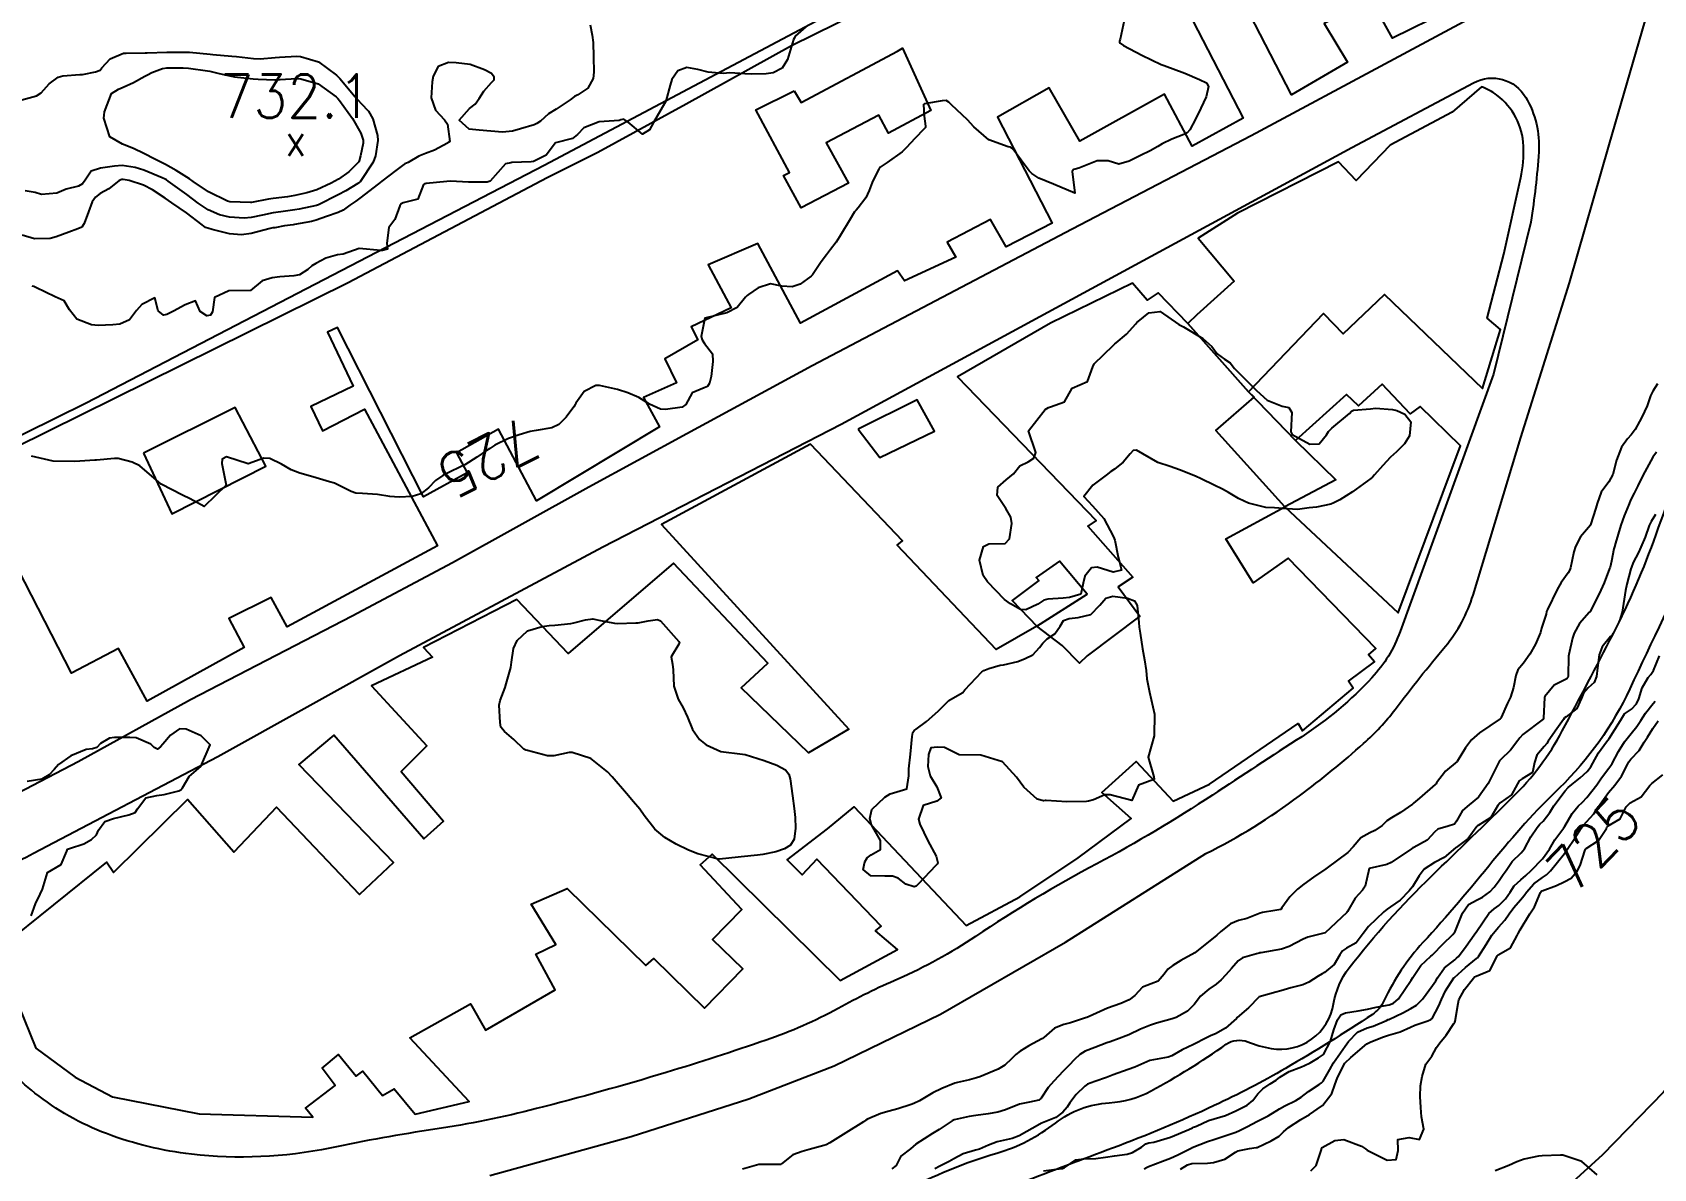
# Model space of a CAD drawing. Header units: metres. Extents: x 318500 to 325275, y 7408834 to 7428799.
# Drawn here: x 322861.2 to 323010.9, y 7418148.9 to 7418253.8 of the extents above; entities that cross this region are included whole.
import ezdxf
from ezdxf.enums import TextEntityAlignment as Align

# ---------------------------------------------------------------- set-up
doc = ezdxf.new("R2010")
doc.units = ezdxf.units.M
doc.header["$MEASUREMENT"] = 0
for name, color, linetype in [('Cotas', 45, 'Continuous'), ('Curvas de Nivel 1m', 11, 'Continuous'), ('Curvas de Nivel 5m', 15, 'Continuous'), ('Divisas', 45, 'Continuous'), ('Edificações', 30, 'Continuous'), ('Hidrografia', 140, 'Continuous'), ('Pontos Cotados', 45, 'Continuous'), ('Vias Primárias', 230, 'Continuous')]:
    doc.layers.add(name, color=color, linetype=linetype)
doc.styles.add('Style-STANDARD', font='STANDARD.shx')

# ---------------------------------------------------------------- blocks, each defined once
blk = doc.blocks.new('ELVTXT_49')
at = {"layer": 'Pontos Cotados', "linetype": 'Continuous', "style": 'Style-STANDARD'}
for s, height, p in [('732.1', 4, (0, 4)), ('x', 3, (0, 0))]:
    blk.add_text(s, height=height, dxfattribs=at).set_placement(p, align=Align.MIDDLE_CENTER)

msp = doc.modelspace()

# ---------------------------------------------------------------- linework, layer by layer
at = {"layer": 'Curvas de Nivel 1m', "flags": 128}
for points, elevation in [([(322912.69, 7418254.53), (322912.89, 7418253.57), (322912.96, 7418252.9), (322913.02, 7418251.57), (322913.03, 7418250.14), (322912.96, 7418249.57), (322912.47, 7418248.68), (322911.57, 7418248.07), (322911.25, 7418247.91), (322910.84, 7418247.6), (322909.55, 7418246.75), (322908.86, 7418246.31), (322908.12, 7418245.63), (322907.78, 7418245.4), (322907.53, 7418245.3), (322906.27, 7418244.92), (322905.53, 7418244.7), (322904.61, 7418244.6), (322903.52, 7418244.69), (322902.46, 7418244.78), (322901.53, 7418244.89), (322900.6, 7418245.73), (322901.55, 7418246.79), (322902.08, 7418247.19), (322902.44, 7418247.71), (322902.87, 7418248.41), (322903.58, 7418249.19), (322903.83, 7418249.45), (322903.84, 7418249.7), (322903.59, 7418250.02), (322902.93, 7418250.38), (322901.61, 7418250.85), (322900.32, 7418251.02), (322899.61, 7418251.04), (322898.67, 7418250.69), (322898.19, 7418249.77), (322898.1, 7418249.26), (322898.01, 7418247.77), (322898.43, 7418246.65), (322899.24, 7418245.75), (322899.53, 7418245.36), (322899.74, 7418243.75), (322899.6, 7418243.65), (322899.51, 7418243.61), (322898.31, 7418242.95), (322897.49, 7418242.63), (322896.89, 7418242.38), (322895.89, 7418241.8), (322895.6, 7418241.68), (322895.48, 7418241.61), (322894.74, 7418241.08), (322893.46, 7418240.09), (322893.16, 7418239.83), (322891.44, 7418238.5), (322891.05, 7418238.25), (322890.51, 7418237.87), (322889.9, 7418237.4), (322889.42, 7418237.19), (322888.35, 7418236.83), (322887.41, 7418236.47), (322886.98, 7418236.35), (322885.4, 7418236.08), (322885.28, 7418236.06), (322884.47, 7418235.95), (322883.57, 7418235.78), (322883.4, 7418235.77), (322883.14, 7418235.71), (322881.39, 7418235.25), (322880.51, 7418235.12), (322879.39, 7418235.21), (322877.8, 7418235.63), (322877.4, 7418235.73), (322877.17, 7418235.81), (322876.87, 7418236.05), (322875.42, 7418237.15), (322874.07, 7418238.09), (322873.44, 7418238.53), (322872.27, 7418239.29), (322871.45, 7418239.71), (322870.12, 7418240.14), (322869.57, 7418240.25), (322869.46, 7418240.25), (322869.22, 7418240.15), (322868.24, 7418239.38), (322867.44, 7418238.94), (322867.01, 7418238.61), (322866.72, 7418238.19), (322866.36, 7418237.24), (322865.99, 7418236.19), (322865.75, 7418235.84), (322865.39, 7418235.67), (322864.55, 7418235.37), (322863.39, 7418234.93), (322862.82, 7418234.8), (322861.38, 7418234.75), (322860.24, 7418235.11)], 727), ([(322932.62, 7418254.35), (322931.64, 7418253.47), (322931.59, 7418253.38), (322931.56, 7418253.32), (322931.48, 7418253.17), (322930.93, 7418251.33), (322930.42, 7418250.52), (322929.6, 7418250.1), (322928.96, 7418250), (322927.6, 7418249.96), (322926.99, 7418250), (322925.6, 7418250.08), (322924.97, 7418250.04), (322923.6, 7418250.15), (322922.64, 7418250.41), (322921.61, 7418250.57), (322920.78, 7418250.29), (322920.24, 7418249.47), (322920.09, 7418248.96), (322919.67, 7418247.48), (322919.64, 7418247.4), (322919.56, 7418247.27), (322918.55, 7418245.49), (322918.19, 7418244.84), (322917.52, 7418244.43), (322916.2, 7418245.53), (322915.82, 7418245.81), (322915.54, 7418245.74), (322915.38, 7418245.7), (322913.54, 7418245.56), (322912.11, 7418245.01), (322911.52, 7418244.38), (322911.08, 7418244.03), (322909.51, 7418243.62), (322908.63, 7418242.49), (322907.48, 7418241.91), (322907.26, 7418241.87), (322905.48, 7418241.8), (322905.36, 7418241.79), (322904.89, 7418241.68), (322903.46, 7418240.09), (322903.18, 7418239.98), (322901.46, 7418240), (322899.8, 7418240.08), (322899.46, 7418240.05), (322897.55, 7418239.86), (322897.46, 7418239.85), (322897.41, 7418239.84), (322897.3, 7418239.78), (322896.8, 7418238.42), (322895.43, 7418238.09), (322895.25, 7418237.98), (322895.12, 7418237.8), (322894.67, 7418236.55), (322894.12, 7418235.82), (322893.92, 7418234.36), (322893.98, 7418233.82), (322893.51, 7418233.69), (322893.38, 7418233.69), (322891.38, 7418233.86), (322889.9, 7418233.35), (322889.37, 7418233.28), (322888.3, 7418232.96), (322887.36, 7418232.49), (322886.99, 7418232.28), (322886.62, 7418231.92), (322885.85, 7418231.42), (322885.34, 7418231.34), (322884.03, 7418231.26), (322883.34, 7418231.17), (322882.42, 7418230.89), (322881.32, 7418229.99), (322879.32, 7418229.97), (322878, 7418229.34), (322877.81, 7418228.03), (322877.63, 7418227.7), (322877.29, 7418227.66), (322876.7, 7418228.05), (322876.27, 7418229.02), (322875.31, 7418228.65), (322874.23, 7418228.08), (322873.62, 7418227.76), (322873.29, 7418227.72), (322872.8, 7418228.1), (322872.51, 7418229.31), (322871.31, 7418228.69), (322870.82, 7418228.13), (322870.16, 7418227.27), (322869.28, 7418226.88), (322868.63, 7418226.81), (322867.28, 7418226.77), (322866.65, 7418226.81), (322865.29, 7418227.33), (322864.61, 7418228.21), (322864.12, 7418229.03), (322863.31, 7418229.4), (322861.52, 7418230.25), (322861.32, 7418230.35), (322861.18, 7418230.4)], 726), ([(322860.23, 7418247.6), (322861.56, 7418247.96), (322862.01, 7418248.25), (322862.75, 7418249.07), (322863.58, 7418249.7), (322863.99, 7418249.82), (322865.59, 7418249.94), (322865.83, 7418249.95), (322867.03, 7418250.19), (322867.44, 7418250.33), (322867.6, 7418250.55), (322868.39, 7418251.38), (322869.62, 7418251.9), (322869.84, 7418251.92), (322871.62, 7418251.93), (322871.8, 7418251.94), (322873.62, 7418252), (322873.72, 7418252), (322875.62, 7418252.01), (322875.69, 7418252), (322877.62, 7418251.82), (322877.87, 7418251.79), (322879.61, 7418251.64), (322880.03, 7418251.59), (322881.61, 7418251.4), (322882.22, 7418251.37), (322883.61, 7418251.5), (322884.02, 7418251.55), (322885.62, 7418251.62), (322885.94, 7418251.61), (322887.61, 7418251.11), (322889.29, 7418249.88), (322889.59, 7418249.57), (322891.01, 7418247.87), (322891.55, 7418247.26), (322892.24, 7418246.54), (322892.62, 7418245.84), (322893.05, 7418244.31), (322893.09, 7418243.84), (322892.89, 7418242.44), (322892.65, 7418241.84), (322891.46, 7418240.03), (322891.38, 7418239.94), (322891.26, 7418239.86), (322890.14, 7418239.19), (322889.44, 7418238.81), (322887.6, 7418237.91), (322887.43, 7418237.85), (322885.84, 7418237.51), (322885.42, 7418237.44), (322884.12, 7418237.26), (322883.42, 7418237.15), (322882.44, 7418236.95), (322881.41, 7418236.73), (322880.75, 7418236.66), (322879.41, 7418236.75), (322878.46, 7418236.98), (322877.42, 7418237.44), (322876.49, 7418238.05), (322875.44, 7418238.84), (322873.73, 7418240.1), (322873.57, 7418240.2), (322873.46, 7418240.26), (322873.17, 7418240.4), (322871.47, 7418241.11), (322870.69, 7418241.35), (322869.47, 7418241.52), (322868.78, 7418241.47), (322867.47, 7418241.3), (322866.63, 7418241.02), (322866.07, 7418240.19), (322865.82, 7418239.83), (322865.45, 7418239.61), (322864.32, 7418239.35), (322863.44, 7418238.99), (322862.05, 7418238.86), (322861.44, 7418239.04), (322860.53, 7418239.18)], 728), ([(323011.24, 7418221.38), (323010.81, 7418220.68), (323010.62, 7418220.27), (323010.29, 7418219.35), (323009.8, 7418218.28), (323009.6, 7418217.88), (323009.18, 7418217.16), (323008.81, 7418216.66), (323008.49, 7418216.3), (323007.94, 7418215.52), (323007.47, 7418214.31), (323007.13, 7418212.98), (323006.76, 7418212.32), (323006.06, 7418211.37), (323005.68, 7418210.33), (323005.55, 7418209.87), (323005.08, 7418208.34), (323005.06, 7418208.3), (323004.15, 7418207.25), (323003.68, 7418206.35), (323003.53, 7418205.86), (323003.22, 7418204.36), (323003.17, 7418204.2), (323003, 7418203.92), (323002.35, 7418203.01), (323002, 7418202.37), (323001.11, 7418200.53), (323001.03, 7418200.39), (323001.01, 7418200.34), (323000.96, 7418200.11), (323000.54, 7418198.79), (323000.44, 7418198.4), (322999.98, 7418197.34), (322999.46, 7418196.41), (322998.89, 7418195.57), (322998.36, 7418194.95), (322998.16, 7418194.43), (322997.97, 7418193.32), (322997.67, 7418192.43), (322997.4, 7418191.87), (322996.82, 7418190.56), (322996.78, 7418190.48), (322996.73, 7418190.44), (322994.81, 7418189.14), (322994.09, 7418188.48), (322993.54, 7418187.74), (322992.77, 7418186.5), (322991.68, 7418185.59), (322990.86, 7418184.52), (322990.81, 7418184.44), (322990.74, 7418184.36), (322989.27, 7418183.09), (322988.72, 7418182.63), (322988.62, 7418182.55), (322987.51, 7418181.77), (322986.7, 7418181.29), (322986.27, 7418181.01), (322985.82, 7418180.59), (322985.16, 7418180.12), (322984.68, 7418179.89), (322983.86, 7418179.43), (322983.16, 7418178.62), (322982.65, 7418178.09), (322980.75, 7418176.66), (322980.63, 7418176.58), (322979.48, 7418175.81), (322978.61, 7418175.17), (322978.01, 7418174.69), (322977.31, 7418173.98), (322976.58, 7418172.96), (322976.46, 7418172.83), (322975.91, 7418172.72), (322974.78, 7418172.53), (322974.58, 7418172.47), (322973.34, 7418171.99), (322972.57, 7418171.8), (322971.82, 7418171.51), (322970.94, 7418170.78), (322970.55, 7418170.44), (322968.53, 7418168.82), (322967.25, 7418168.1), (322966.51, 7418167.66), (322966.04, 7418167.32), (322965.69, 7418166.85), (322965.14, 7418166.21), (322964.49, 7418165.96), (322963.71, 7418165.66), (322962.99, 7418164.89), (322962.47, 7418164.47), (322961.69, 7418164.13), (322960.46, 7418163.71), (322958.78, 7418162.95), (322958.56, 7418162.84), (322958.45, 7418162.8), (322957.04, 7418162.36), (322956.44, 7418162.19), (322955.56, 7418161.86), (322954.58, 7418161), (322954.5, 7418160.92), (322954.42, 7418160.87), (322953.19, 7418160.24), (322952.4, 7418159.75), (322952, 7418159.43), (322951.61, 7418159.04), (322950.98, 7418158.45), (322950.38, 7418158.06), (322948.68, 7418157.38), (322948.37, 7418157.28), (322947.72, 7418157.09), (322946.63, 7418156.84), (322946.36, 7418156.78), (322945.18, 7418156.3), (322944.35, 7418155.88), (322943.87, 7418155.62), (322943.11, 7418155.15), (322942.59, 7418154.9), (322942.33, 7418154.82), (322941.1, 7418154.41), (322940.32, 7418154.18), (322939.54, 7418153.98), (322938.31, 7418153.45), (322938.16, 7418153.36), (322937.95, 7418153.22), (322936.3, 7418152.18), (322934.83, 7418151.26), (322934.48, 7418151.08), (322934.29, 7418151.01), (322932.92, 7418150.65), (322932.28, 7418150.47), (322931.4, 7418150.17), (322930.36, 7418149.32), (322930.3, 7418149.28), (322930.26, 7418149.28), (322928.34, 7418149.27), (322928.26, 7418149.26), (322926.77, 7418148.85)], 724), ([(323011.15, 7418215.06), (323010.83, 7418214.58), (323010.63, 7418214.27), (323010.09, 7418213.23), (323009.6, 7418212.28), (323009.44, 7418211.96), (323009.1, 7418211.28), (323008.77, 7418210.61), (323008.63, 7418210.29), (323008.18, 7418209.19), (323007.87, 7418208.3), (323007.38, 7418206.64), (323007.27, 7418206.31), (323007.22, 7418206.13), (323007.02, 7418205), (323006.88, 7418204.44), (323006.83, 7418204.31), (323006.33, 7418202.98), (323006.03, 7418202.32), (323005.17, 7418200.55), (323005.04, 7418200.34), (323005.01, 7418200.29), (323004.96, 7418200.25), (323004.06, 7418199.23), (323003.56, 7418198.35), (323003.41, 7418197.87), (323003.06, 7418196.36), (323003.05, 7418196.21), (323003, 7418194.36), (323002.98, 7418194.26), (323002.88, 7418194.12), (323001.7, 7418193.54), (323000.85, 7418192.5), (323000.83, 7418192.42), (323000.83, 7418192.39), (323000.73, 7418190.48), (323000.69, 7418190.39), (322998.81, 7418188.98), (322998.54, 7418188.68), (322998.36, 7418188.42), (322997.67, 7418187.55), (322996.77, 7418186.65), (322996.67, 7418186.55), (322996.59, 7418186.44), (322996, 7418185.2), (322995.63, 7418184.46), (322994.73, 7418183.18), (322993.85, 7418182.48), (322993.24, 7418181.96), (322992.7, 7418180.97), (322992.51, 7418180.69), (322991.94, 7418180.51), (322990.97, 7418180.23), (322990.68, 7418179.99), (322989.98, 7418179.22), (322988.74, 7418178.55), (322988.66, 7418178.51), (322988.54, 7418178.43), (322986.65, 7418177.17), (322986.25, 7418176.98), (322984.64, 7418176.6), (322984.26, 7418174.96), (322984.02, 7418174.61), (322983.34, 7418173.88), (322982.64, 7418172.63), (322982.58, 7418172.54), (322980.56, 7418170.66), (322978.97, 7418170.26), (322978.55, 7418170.08), (322977.23, 7418169.39), (322976.53, 7418169.16), (322974.62, 7418168.83), (322974.53, 7418168.81), (322974.48, 7418168.79), (322974.22, 7418168.74), (322972.93, 7418168.35), (322972.52, 7418168.07), (322971.91, 7418167.37), (322971.41, 7418166.78), (322970.96, 7418166.31), (322970.49, 7418165.93), (322969.82, 7418165.46), (322969.07, 7418164.81), (322968.46, 7418164.06), (322967.86, 7418163.43), (322966.8, 7418162.84), (322966.54, 7418162.74), (322966.45, 7418162.71), (322964.98, 7418162.32), (322964.44, 7418162.15), (322963.53, 7418161.78), (322962.43, 7418161.26), (322962.18, 7418161.14), (322961.54, 7418160.9), (322960.72, 7418160.61), (322960.41, 7418160.5), (322959.29, 7418160.06), (322958.4, 7418159.73), (322957.91, 7418159.44), (322957.42, 7418158.96), (322956.92, 7418158.43), (322956.38, 7418157.88), (322955.5, 7418156.98), (322954.98, 7418156.37), (322954.35, 7418155.41), (322954.13, 7418155.22), (322953.27, 7418155.02), (322952.49, 7418154.88), (322952.34, 7418154.84), (322951.06, 7418154.31), (322950.33, 7418154.1), (322949.44, 7418153.94), (322948.32, 7418153.8), (322947.7, 7418153.71), (322946.31, 7418153.38), (322946.13, 7418153.3), (322945.84, 7418153.11), (322944.91, 7418152.51), (322944.3, 7418152.14), (322942.77, 7418151.15), (322942.52, 7418150.92), (322942.28, 7418150.71), (322941.4, 7418150.05), (322940.95, 7418149.18), (322940.56, 7418148.88)], 723), ([(323011.08, 7418209.3), (323010.67, 7418208.66), (323010.5, 7418208.27), (323010.11, 7418207.2), (323009.73, 7418206.27), (323009.51, 7418205.8), (323009.02, 7418204.87), (323008.84, 7418204.45), (323008.79, 7418204.28), (323008.41, 7418202.87), (323008.29, 7418202.29), (323008.17, 7418201.49), (323007.99, 7418200.29), (323007.76, 7418199.49), (323007.15, 7418198.31), (323007.07, 7418198.17), (323006.93, 7418198.02), (323006.14, 7418197.09), (323005.86, 7418196.33), (323005.7, 7418195.14), (323005.63, 7418194.33), (323005.42, 7418193.79), (323004.86, 7418193.3), (323004.41, 7418192.79), (323004.24, 7418192.35), (323003.81, 7418191.37), (323002.82, 7418190.62), (323002.68, 7418190.51), (323002.58, 7418190.36), (323001.96, 7418189.52), (323001.17, 7418188.38), (323001.03, 7418188.16), (323000.79, 7418187.88), (323000.12, 7418187.06), (322999.91, 7418186.4), (322999.7, 7418185.47), (322998.75, 7418184.9), (322998.47, 7418184.7), (322998.34, 7418184.42), (322997.76, 7418183.4), (322996.72, 7418182.68), (322996.51, 7418182.44), (322995.85, 7418181.31), (322994.69, 7418180.58), (322994.63, 7418180.54), (322994.58, 7418180.47), (322993.77, 7418179.39), (322992.66, 7418178.55), (322992.63, 7418178.53), (322992.6, 7418178.5), (322991.55, 7418177.61), (322990.65, 7418177.16), (322989.71, 7418176.53), (322989.25, 7418175.92), (322988.62, 7418174.9), (322988.46, 7418174.71), (322988.32, 7418174.55), (322987.49, 7418173.68), (322986.59, 7418173.07), (322986.3, 7418172.86), (322985.99, 7418172.59), (322984.57, 7418171.24), (322984.09, 7418170.61), (322983.42, 7418169.74), (322982.54, 7418169.24), (322982.17, 7418169), (322981.91, 7418168.64), (322981.41, 7418167.75), (322980.5, 7418166.99), (322980.29, 7418166.88), (322979.92, 7418166.67), (322979.07, 7418166.1), (322978.49, 7418165.87), (322977.39, 7418165.6), (322976.48, 7418165.32), (322976.02, 7418165.17), (322974.47, 7418164.74), (322973.48, 7418163.73), (322972.45, 7418162.84), (322972.37, 7418162.76), (322971.36, 7418161.85), (322970.43, 7418161.35), (322970.04, 7418161.18), (322969.31, 7418160.81), (322968.73, 7418160.5), (322968.41, 7418160.36), (322967.37, 7418159.86), (322966.4, 7418159.29), (322966.07, 7418159.17), (322964.39, 7418158.87), (322963, 7418158.27), (322962.38, 7418158.03), (322961, 7418157.54), (322960.37, 7418157.31), (322959.3, 7418156.94), (322958.62, 7418156.69), (322958.36, 7418156.51), (322957.59, 7418155.72), (322957, 7418154.96), (322956.73, 7418154.57), (322956.33, 7418154.11), (322955.69, 7418153.61), (322954.31, 7418153.05), (322954.28, 7418153.03), (322954.21, 7418153), (322952.3, 7418151.92), (322951.65, 7418151.68), (322950.29, 7418151.37), (322949.47, 7418151.06), (322948.66, 7418150.69), (322948.28, 7418150.6), (322947.13, 7418150.24), (322946.27, 7418149.78), (322945.84, 7418149.54), (322945, 7418149.12), (322944.52, 7418148.86)], 722), ([(322954.56, 7418148.69), (322956.26, 7418148.9), (322956.32, 7418148.91), (322956.48, 7418148.97), (322957.53, 7418149.7), (322958.27, 7418149.79), (322959.39, 7418149.81), (322960.28, 7418149.94), (322961.12, 7418150.07), (322962.28, 7418150.23), (322962.78, 7418150.39), (322963.62, 7418150.88), (322964, 7418151.17), (322964.29, 7418151.26), (322964.75, 7418151.32), (322966.3, 7418151.78), (322967.98, 7418152.49), (322968.31, 7418152.67), (322968.4, 7418152.71), (322968.68, 7418152.81), (322969.8, 7418153.32), (322970.33, 7418153.48), (322971.35, 7418153.8), (322972.33, 7418154.22), (322973.35, 7418154.74), (322973.9, 7418155.18), (322974.36, 7418155.79), (322974.82, 7418156.27), (322975.48, 7418156.72), (322976.03, 7418157.06), (322976.38, 7418157.32), (322977.24, 7418157.85), (322978.39, 7418158.3), (322978.67, 7418158.4), (322979.19, 7418158.67), (322979.96, 7418159.11), (322980.41, 7418159.44), (322981.06, 7418160.65), (322981.36, 7418161.72), (322981.7, 7418162.64), (322982, 7418163.09), (322982.46, 7418163.28), (322983.61, 7418163.47), (322984.47, 7418163.62), (322985.27, 7418163.79), (322986.47, 7418164.01), (322986.88, 7418164.17), (322987.35, 7418164.57), (322988.5, 7418166.28), (322988.66, 7418166.55), (322989.4, 7418167.65), (322990.33, 7418168.52), (322990.45, 7418168.61), (322990.53, 7418168.69), (322991.44, 7418169.62), (322992.37, 7418170.5), (322992.56, 7418170.78), (322993.25, 7418172.49), (322993.8, 7418173.27), (322994.6, 7418173.72), (322995.1, 7418173.96), (322995.78, 7418174.45), (322996.17, 7418174.89), (322996.63, 7418175.51), (322997.01, 7418176.06), (322997.27, 7418176.43), (322997.83, 7418177.25), (322998.66, 7418178.05), (322998.96, 7418178.42), (322999.56, 7418179.53), (323000.13, 7418180.4), (323000.4, 7418180.69), (323000.7, 7418180.98), (323001.3, 7418181.79), (323001.69, 7418182.38), (323002.73, 7418183.78), (323003.02, 7418184.08), (323003.35, 7418184.35), (323004.12, 7418184.98), (323004.76, 7418185.57), (323005.09, 7418186.01), (323005.27, 7418186.33), (323005.81, 7418187.3), (323006.55, 7418188.31), (323006.8, 7418188.62), (323007.83, 7418190.29), (323008.22, 7418190.89), (323008.84, 7418191.33), (323009.31, 7418191.81), (323009.53, 7418192.27), (323009.83, 7418193.3), (323010.4, 7418194.26), (323010.63, 7418194.52), (323010.89, 7418194.9), (323011.45, 7418196.25)], 722), ([(322963.84, 7418148.87), (322964.13, 7418149.01), (322964.26, 7418149.07), (322965.54, 7418149.58), (322966.28, 7418149.84), (322966.96, 7418150.15), (322968.26, 7418150.81), (322968.29, 7418150.83), (322969.71, 7418151.39), (322970.3, 7418151.58), (322971.2, 7418151.88), (322972.31, 7418152.26), (322972.67, 7418152.4), (322973.32, 7418152.75), (322974.33, 7418153.26), (322975.3, 7418153.75), (322976.34, 7418154.41), (322976.84, 7418154.7), (322977.85, 7418155.18), (322978.35, 7418155.49), (322979.03, 7418156), (322980, 7418156.66), (322980.23, 7418156.81), (322980.37, 7418156.97), (322981, 7418158.04), (322981.35, 7418158.65), (322982.42, 7418160.2), (322982.73, 7418160.63), (322983.55, 7418161.49), (322984.44, 7418161.88), (322984.99, 7418162.05), (322986.24, 7418162.58), (322986.39, 7418162.65), (322986.45, 7418162.67), (322987.73, 7418163.29), (322988.47, 7418163.67), (322989.01, 7418164), (322989.54, 7418164.53), (322990.49, 7418165.8), (322990.78, 7418166.23), (322990.95, 7418166.52), (322991.6, 7418167.42), (322992.53, 7418168.18), (322992.71, 7418168.32), (322992.87, 7418168.49), (322993.59, 7418169.44), (322994.33, 7418170.47), (322994.56, 7418170.83), (322995.67, 7418172.45), (322996.16, 7418172.88), (322996.59, 7418173.2), (322997.22, 7418173.82), (322997.64, 7418174.43), (322998.03, 7418175.01), (322998.63, 7418175.55), (322999.1, 7418175.95), (322999.59, 7418176.41), (323000.65, 7418177.49), (323001.29, 7418178.38), (323001.79, 7418179.26), (323002.6, 7418180.36), (323002.64, 7418180.42), (323002.69, 7418180.51), (323003.38, 7418181.69), (323003.92, 7418182.35), (323004.33, 7418182.74), (323004.73, 7418183.15), (323005.64, 7418184.33), (323006.09, 7418184.98), (323006.76, 7418185.86), (323006.96, 7418186.12), (323007.07, 7418186.31), (323007.66, 7418187.42), (323008.2, 7418188.29), (323008.81, 7418189.06), (323009.36, 7418189.73), (323009.72, 7418190.27), (323010.16, 7418190.94), (323010.84, 7418191.83), (323011.04, 7418192.06)], 723), ([(322861.08, 7418172.24), (322861.47, 7418173.34), (322861.91, 7418174.24), (322862.13, 7418174.69), (322862.6, 7418176.23), (322863.84, 7418176.99), (322864.37, 7418178.2), (322864.45, 7418178.39), (322864.63, 7418178.45), (322865.94, 7418178.88), (322866.65, 7418179.29), (322867.11, 7418179.71), (322867.29, 7418180.16), (322867.87, 7418180.96), (322868.67, 7418181.21), (322870.1, 7418181.55), (322870.68, 7418181.79), (322870.9, 7418182.12), (322871.68, 7418183.12), (322872.7, 7418183.34), (322873.36, 7418183.43), (322874.71, 7418183.78), (322874.9, 7418183.87), (322875.04, 7418184.07), (322875.68, 7418185.11), (322876.74, 7418186.04), (322877.62, 7418188.03), (322876.77, 7418188.87), (322875.38, 7418189.46), (322874.78, 7418189.51), (322873.94, 7418188.91), (322873.24, 7418188.09), (322873.01, 7418187.84), (322872.76, 7418187.64), (322872.45, 7418187.78), (322872.12, 7418188.1), (322870.77, 7418188.67), (322870.19, 7418188.71), (322868.77, 7418188.72), (322868.3, 7418188.63), (322867.48, 7418188.16), (322867.15, 7418187.78), (322866.75, 7418187.66), (322866.16, 7418187.59), (322864.75, 7418187), (322863.62, 7418186.22), (322863.2, 7418185.75), (322862.73, 7418185.26), (322862.08, 7418184.87), (322860.72, 7418184.65)], 724), ([(322967.2, 7418148.83), (322967.85, 7418149.23), (322968.27, 7418149.35), (322969.69, 7418149.38), (322970.27, 7418149.44), (322971.3, 7418149.75), (322972.28, 7418150.42), (322972.5, 7418150.54), (322973.57, 7418150.74), (322974.19, 7418150.83), (322974.29, 7418150.85), (322975.58, 7418151.44), (322976.31, 7418151.89), (322976.73, 7418152.28), (322977.18, 7418152.7), (322978.33, 7418153.42), (322979.13, 7418153.88), (322980.23, 7418154.66), (322980.29, 7418154.71), (322980.34, 7418154.75), (322981.18, 7418155.83), (322981.47, 7418156.64), (322981.71, 7418157.31), (322982.37, 7418158.63), (322982.4, 7418158.67), (322982.94, 7418159.16), (322984.42, 7418160.4), (322984.54, 7418160.48), (322984.78, 7418160.6), (322985.95, 7418161.06), (322986.43, 7418161.2), (322987.49, 7418161.51), (322988.44, 7418161.96), (322988.84, 7418162.14), (322990.04, 7418162.53), (322990.33, 7418162.65), (322990.45, 7418162.76), (322991.07, 7418163.92), (322991.3, 7418164.51), (322991.69, 7418165.31), (322992.45, 7418166.5), (322992.47, 7418166.53), (322992.5, 7418166.55), (322993.54, 7418167.46), (322994.53, 7418168.28), (322994.63, 7418168.36), (322994.72, 7418168.47), (322995.42, 7418169.58), (322995.97, 7418170.45), (322996.57, 7418171.19), (322997.17, 7418171.84), (322997.56, 7418172.43), (322997.99, 7418173.02), (322998.6, 7418173.71), (322998.93, 7418174.1), (322999.15, 7418174.41), (322999.83, 7418175.19), (323000.63, 7418175.79), (323000.99, 7418176.02), (323001.37, 7418176.38), (323002.66, 7418178), (323002.81, 7418178.2), (323002.92, 7418178.36), (323003.62, 7418179.41), (323004.22, 7418180.34), (323004.41, 7418180.62), (323004.7, 7418180.92), (323005.39, 7418181.65), (323005.82, 7418182.32), (323006.73, 7418183.64), (323007.31, 7418184.3), (323007.93, 7418185.12), (323008.52, 7418186.28), (323008.6, 7418186.45), (323008.78, 7418186.69), (323009.55, 7418187.51), (323010.03, 7418188.27), (323010.32, 7418188.75), (323010.81, 7418189.55), (323011.32, 7418190.25)], 724)]:
    msp.add_lwpolyline(points, dxfattribs=dict(at, elevation=elevation))
at = {"layer": 'Curvas de Nivel 1m', "elevation": 729, "flags": 128}
msp.add_lwpolyline([(322887.58, 7418249.07), (322889.24, 7418247.88), (322889.4, 7418247.73), (322889.56, 7418247.55), (322890.76, 7418245.87), (322891.52, 7418244.51), (322891.75, 7418243.86), (322891.75, 7418243.61), (322891.49, 7418242.41), (322891.38, 7418241.96), (322891.33, 7418241.86), (322890.4, 7418240.94), (322889.46, 7418240.27), (322888.77, 7418239.89), (322887.45, 7418239.3), (322886.54, 7418239.02), (322885.44, 7418238.76), (322884.75, 7418238.64), (322883.44, 7418238.48), (322882.99, 7418238.41), (322881.43, 7418238.11), (322881.33, 7418238.1), (322879.43, 7418238.19), (322879.22, 7418238.23), (322877.45, 7418239.11), (322876.04, 7418240.06), (322875.7, 7418240.31), (322875.46, 7418240.45), (322874.46, 7418241.07), (322873.48, 7418241.62), (322872.51, 7418242.11), (322871.49, 7418242.64), (322870.54, 7418243.09), (322869.5, 7418243.5), (322868.34, 7418244.17), (322867.8, 7418245.91), (322867.82, 7418246.18), (322867.85, 7418246.48), (322868.51, 7418248.17), (322869.13, 7418248.59), (322869.57, 7418248.77), (322870.52, 7418249.19), (322871.58, 7418249.77), (322871.81, 7418249.9), (322872.21, 7418250.11), (322873.2, 7418250.5), (322873.6, 7418250.56), (322875.11, 7418250.56), (322875.6, 7418250.53), (322877.36, 7418250.28), (322877.59, 7418250.23), (322878.45, 7418250.03), (322879.59, 7418249.77), (322879.87, 7418249.73), (322881.58, 7418249.55), (322882.05, 7418249.52), (322883.58, 7418249.44), (322884.08, 7418249.46), (322885.58, 7418249.56), (322885.97, 7418249.54)], close=True, dxfattribs=at)
at = {"layer": 'Curvas de Nivel 5m', "elevation": 725, "flags": 128}
for points in [[(322962, 7418254.92), (322961.65, 7418253.2), (322961.58, 7418253), (322961.58, 7418252.93), (322961.65, 7418252.82), (322961.95, 7418252.62), (322963.63, 7418251.73), (322965.42, 7418250.87), (322965.62, 7418250.8), (322965.71, 7418250.78), (322967.61, 7418250.05), (322968.97, 7418249.46), (322969.6, 7418249.16), (322969.8, 7418248.82), (322969.58, 7418247.88), (322969.09, 7418246.83), (322968.58, 7418245.81), (322968.07, 7418244.84), (322967.82, 7418244.56), (322967.53, 7418244.4), (322966.41, 7418243.97), (322965.52, 7418243.52), (322965.11, 7418243.28), (322964.41, 7418242.89), (322963.51, 7418242.46), (322962.47, 7418241.94), (322961.5, 7418241.67), (322960.53, 7418241.96), (322959.5, 7418241.95), (322957.81, 7418241.29), (322957.49, 7418241.18), (322957.32, 7418241.16), (322957.21, 7418240.98), (322957.46, 7418238.98), (322955.47, 7418239.81), (322954.14, 7418240.36), (322953.49, 7418240.78), (322953.25, 7418241.03), (322952.5, 7418242.04), (322951.72, 7418243.06), (322951.51, 7418243.22), (322951.3, 7418243.27), (322949.52, 7418243.9), (322948.14, 7418245.1), (322947.55, 7418245.74), (322946.07, 7418247.13), (322945.83, 7418247.39), (322945.57, 7418247.54), (322945.21, 7418247.51), (322943.57, 7418247.23), (322943.47, 7418247.16), (322943.55, 7418246.09), (322943.67, 7418245.16), (322943.65, 7418245.05), (322943.54, 7418244.91), (322942.67, 7418244.02), (322941.92, 7418243.18), (322941.51, 7418242.8), (322940.11, 7418241.82), (322939.49, 7418241.38), (322939.41, 7418241.3), (322939.35, 7418241.22), (322938.74, 7418239.96), (322938.46, 7418239.23), (322938.14, 7418238.54), (322937.44, 7418237.61), (322937.26, 7418237.41), (322937.12, 7418237.24), (322936.6, 7418236.43), (322935.91, 7418235.26), (322935.72, 7418234.95), (322935.4, 7418234.45), (322934.89, 7418233.78), (322934.51, 7418233.28), (322934.04, 7418232.62), (322933.35, 7418231.62), (322933.23, 7418231.43), (322933.11, 7418231.3), (322932.08, 7418230.58), (322931.34, 7418230.33), (322930.4, 7418230.39), (322929.34, 7418230.61), (322928.2, 7418230.23), (322927.33, 7418229.63), (322927.19, 7418229.52), (322927.05, 7418229.38), (322926.27, 7418228.43), (322925.31, 7418227.92), (322923.3, 7418227.43), (322922.96, 7418225.75), (322923.03, 7418225.43), (322923.26, 7418225.09), (322923.98, 7418224.15), (322924.02, 7418223.42), (322923.86, 7418222.06), (322923.73, 7418221.42), (322923.52, 7418221.12), (322923.21, 7418220.99), (322922.11, 7418220.55), (322921.52, 7418219.46), (322921.19, 7418219.21), (322919.65, 7418219), (322919.18, 7418219.02), (322918.19, 7418219.5), (322917.2, 7418220.1), (322916.19, 7418220.54), (322915.21, 7418220.85), (322913.55, 7418221.22), (322913.21, 7418221.21), (322912.13, 7418220.65), (322911.38, 7418219.59), (322911.31, 7418219.46), (322911.18, 7418219.25), (322910.49, 7418218.28), (322909.82, 7418217.61), (322909.16, 7418217.29), (322907.72, 7418217.07), (322907.15, 7418216.96), (322906.15, 7418216.66), (322905.15, 7418216.32), (322903.9, 7418215.69), (322903.44, 7418215.4), (322903.13, 7418215.2), (322902.22, 7418214.61), (322901.11, 7418213.89), (322901.01, 7418213.83), (322900.8, 7418213.72), (322899.65, 7418213.19), (322899.1, 7418212.91), (322898.41, 7418212.44), (322897.77, 7418211.77), (322897.07, 7418211.22), (322896.26, 7418210.97), (322895.07, 7418210.9), (322894.21, 7418210.95), (322893.07, 7418211.14), (322891.67, 7418211.24), (322891.07, 7418211.28), (322890.63, 7418211.41), (322889.78, 7418211.87), (322889.08, 7418212.19), (322888.64, 7418212.33), (322887.09, 7418212.77), (322885.89, 7418213.13), (322885.1, 7418213.43), (322884.21, 7418213.94), (322883.12, 7418214.48), (322882.58, 7418214.5), (322881.11, 7418213.99), (322879.12, 7418214.64), (322878.73, 7418214.4), (322878.68, 7418214.02), (322879.08, 7418212.01), (322877.06, 7418210.04), (322875.76, 7418210.76), (322875.07, 7418211.1), (322873.08, 7418212.09), (322871.1, 7418213.78), (322870.42, 7418214.13), (322869.11, 7418214.47), (322868.79, 7418214.48), (322867.11, 7418214.33), (322866.96, 7418214.32), (322865.11, 7418214.2), (322863.11, 7418214.23), (322861.12, 7418214.69)], [(322979.24, 7418148.67), (322979.75, 7418149.18), (322980.22, 7418150.65), (322980.23, 7418150.71), (322980.29, 7418150.85), (322981.45, 7418151.49), (322982.3, 7418151.57), (322983.93, 7418150.97), (322984.29, 7418150.72), (322984.46, 7418150.6), (322986.28, 7418149.68), (322987.12, 7418149.73), (322987.31, 7418150.56), (322987.28, 7418151.59), (322988.31, 7418151.76), (322989.27, 7418151.57), (322989.67, 7418152.53), (322989.47, 7418153.67), (322989.41, 7418154.53), (322989.35, 7418155.54), (322989.38, 7418156.53), (322989.53, 7418157.39), (322989.87, 7418158.53), (322990.41, 7418159.27), (322990.86, 7418160.08), (322991.16, 7418160.51), (322991.74, 7418161.2), (322992.45, 7418162.29), (322992.53, 7418162.42), (322992.57, 7418162.5), (322992.84, 7418164.13), (322992.92, 7418164.49), (322993.42, 7418165.42), (322994.25, 7418166.47), (322994.37, 7418166.6), (322994.5, 7418166.66), (322995.78, 7418167.19), (322996.41, 7418168.44), (322996.45, 7418168.53), (322996.53, 7418168.62), (322997.68, 7418169.29), (322998.31, 7418170.42), (322998.39, 7418170.59), (322998.57, 7418170.93), (322999.47, 7418172.41), (322999.91, 7418173.08), (323000.46, 7418174.39), (323000.52, 7418174.48), (323000.61, 7418174.54), (323001.94, 7418175.05), (323002.63, 7418175.37), (323003.29, 7418175.7), (323003.83, 7418176.35), (323004.1, 7418176.89), (323004.57, 7418178.34), (323004.6, 7418178.4), (323004.66, 7418178.46), (323005.8, 7418179.2), (323006.54, 7418180.31), (323006.59, 7418180.41), (323006.69, 7418180.55), (323007.8, 7418181.2), (323008.37, 7418182.29), (323008.72, 7418182.67), (323009.76, 7418183.24), (323010.55, 7418184.26), (323010.63, 7418184.37), (323010.74, 7418184.46), (323011.74, 7418185.26)], [(323005.67, 7418148.32), (323004.28, 7418149.55), (323002.51, 7418150.13), (323002.29, 7418150.14), (323000.59, 7418150.08), (323000.28, 7418150.04), (322998.94, 7418149.75), (322998.28, 7418149.51), (322997.53, 7418149.17), (322996.26, 7418148.67)]]:
    msp.add_lwpolyline(points, dxfattribs=at)
for points in [[(322987.19, 7418218.89), (322987.93, 7418218.57), (322988.48, 7418217.86), (322988.35, 7418216.56), (322987.9, 7418215.83), (322987.15, 7418215.09), (322986.87, 7418214.85), (322986.6, 7418214.59), (322985.9, 7418213.83), (322985.12, 7418212.95), (322984.95, 7418212.76), (322984.77, 7418212.61), (322983.1, 7418211.4), (322981.92, 7418210.65), (322981.37, 7418210.37), (322981.08, 7418210.26), (322979.76, 7418209.99), (322979.08, 7418209.91), (322978, 7418209.77), (322977.08, 7418209.81), (322975.89, 7418209.92), (322975.08, 7418209.94), (322973.48, 7418210.36), (322973.09, 7418210.52), (322972.58, 7418210.77), (322971.64, 7418211.33), (322971.1, 7418211.65), (322970.32, 7418212.02), (322969.11, 7418212.59), (322968.6, 7418212.83), (322967.12, 7418213.43), (322966.24, 7418213.74), (322965.13, 7418214.11), (322963.72, 7418214.89), (322963.14, 7418215.23), (322962.83, 7418215.22), (322962.56, 7418214.91), (322961.9, 7418214.14), (322961.12, 7418213.5), (322960.77, 7418213.27), (322960.35, 7418212.93), (322959.1, 7418212), (322958.29, 7418210.96), (322959.08, 7418210.11), (322960.13, 7418208.93), (322961.03, 7418207.23), (322961.15, 7418206.92), (322961.46, 7418205.36), (322961.59, 7418204.91), (322961.77, 7418204.15), (322961, 7418203.98), (322959.5, 7418204.45), (322959, 7418204.36), (322958.36, 7418203.59), (322958.22, 7418202.96), (322958, 7418201.93), (322956.96, 7418201.62), (322956.38, 7418201.56), (322954.96, 7418201.47), (322954.58, 7418201.38), (322954.05, 7418201.01), (322952.94, 7418200.49), (322952.45, 7418200.54), (322951.5, 7418201.05), (322950.96, 7418201.45), (322949.4, 7418203.08), (322948.99, 7418203.66), (322948.64, 7418205.09), (322949.02, 7418206.35), (322949.51, 7418206.59), (322951.03, 7418206.62), (322951.41, 7418207.05), (322951.62, 7418208.48), (322951.55, 7418209.05), (322951.07, 7418209.84), (322950.29, 7418211.07), (322950.35, 7418211.81), (322951.1, 7418212.5), (322951.78, 7418213.05), (322952.37, 7418213.79), (322953.13, 7418214.17), (322953.67, 7418214.49), (322953.86, 7418215.02), (322953.17, 7418217.03), (322954.72, 7418219.01), (322955.01, 7418219.18), (322955.19, 7418219.25), (322956.49, 7418219.7), (322957.22, 7418220.98), (322958.61, 7418221.57), (322959.1, 7418222.95), (322959.25, 7418223.22), (322961, 7418224.92), (322961.14, 7418225.05), (322961.27, 7418225.15), (322962.23, 7418225.97), (322963.08, 7418226.9), (322963.18, 7418227.02), (322963.3, 7418227.14), (322964.29, 7418227.91), (322965.32, 7418228.04), (322967.07, 7418226.84), (322967.3, 7418226.73), (322967.5, 7418226.64), (322969.28, 7418225.56), (322970.11, 7418224.81), (322970.61, 7418224.15), (322971.26, 7418223.65), (322971.8, 7418223.32), (322972.21, 7418222.78), (322973.23, 7418221.73), (322974.24, 7418220.75), (322975.21, 7418219.86), (322976.6, 7418219.32), (322977.2, 7418219.17), (322977.49, 7418218.71), (322977.4, 7418216.94), (322977.52, 7418216.7), (322979.16, 7418215.79), (322980.01, 7418215.82), (322980.68, 7418216.66), (322980.86, 7418216.98), (322981.18, 7418217.28), (322982.82, 7418218.64), (322983, 7418218.83), (322983.19, 7418218.95), (322984.74, 7418219.07), (322985.2, 7418219.11), (322986.78, 7418219)], [(322960.96, 7418201.75), (322962.31, 7418201.56), (322962.96, 7418201.34), (322963.21, 7418200.9), (322963.37, 7418199.33), (322963.4, 7418198.89), (322963.47, 7418198.35), (322963.7, 7418196.89), (322963.89, 7418195.89), (322964.03, 7418194.88), (322964.11, 7418194.13), (322964.35, 7418192.88), (322964.82, 7418190.87), (322964.79, 7418188.87), (322964.22, 7418186.88), (322964.74, 7418185.07), (322964.79, 7418184.87), (322964.77, 7418184.84), (322964.74, 7418184.82), (322963.34, 7418184.29), (322962.71, 7418182.9), (322960.72, 7418183.42), (322960.22, 7418183.42), (322959.18, 7418182.94), (322958.71, 7418182.81), (322958.54, 7418182.79), (322956.71, 7418182.76), (322954.81, 7418182.9), (322954.71, 7418182.89), (322954.57, 7418182.87), (322953.98, 7418183.01), (322952.73, 7418184.13), (322952.08, 7418185.04), (322950.76, 7418186.46), (322948.77, 7418187.08), (322946.77, 7418187.11), (322945.42, 7418187.77), (322944.78, 7418187.81), (322944.16, 7418187.76), (322943.94, 7418187.15), (322943.88, 7418186.02), (322944.09, 7418185.15), (322944.72, 7418184.14), (322945.11, 7418183.13), (322944.71, 7418182.84), (322943.45, 7418182.41), (322943.02, 7418181.16), (322943.13, 7418180.71), (322943.88, 7418179.15), (322944.64, 7418177.75), (322944.79, 7418177.13), (322944.74, 7418177.01), (322944.63, 7418176.88), (322942.99, 7418175.15), (322942.79, 7418174.97), (322942.61, 7418174.92), (322941.84, 7418175.17), (322941.14, 7418175.71), (322940.62, 7418175.89), (322939.91, 7418175.91), (322938.62, 7418175.92), (322937.92, 7418176.51), (322938.05, 7418177.22), (322938.27, 7418177.58), (322938.64, 7418177.86), (322939.5, 7418178.35), (322939.52, 7418179.2), (322938.68, 7418180.65), (322938.53, 7418181.21), (322938.7, 7418182.05), (322939.91, 7418183.2), (322940.41, 7418183.5), (322940.72, 7418183.59), (322941.93, 7418183.96), (322942.13, 7418185.17), (322942.11, 7418185.81), (322942.27, 7418187.17), (322942.43, 7418188.81), (322942.48, 7418189.16), (322942.61, 7418189.34), (322942.79, 7418189.48), (322943.76, 7418190.19), (322944.82, 7418191.14), (322945.83, 7418192.13), (322946.84, 7418192.71), (322947.1, 7418192.85), (322947.28, 7418193.1), (322948.87, 7418194.76), (322949.06, 7418194.89), (322949.51, 7418195.07), (322950.55, 7418195.39), (322950.88, 7418195.42), (322952.19, 7418195.73), (322952.88, 7418196.01), (322953.56, 7418196.35), (322954.2, 7418197.01), (322954.49, 7418197.42), (322954.91, 7418197.82), (322955.62, 7418198.29), (322956.09, 7418198.99), (322956.42, 7418199.5), (322956.94, 7418199.71), (322957.77, 7418199.8), (322958.94, 7418200.06), (322959.75, 7418200.94), (322960.31, 7418201.58)], [(322918.93, 7418199.6), (322919.18, 7418199.48), (322920.9, 7418197.56), (322920.94, 7418197.46), (322920.94, 7418197.42), (322920.9, 7418197.34), (322920.19, 7418196.15), (322920.29, 7418195.47), (322920.35, 7418194.95), (322920.41, 7418193.46), (322920.83, 7418192.26), (322921.28, 7418191.45), (322921.68, 7418190.57), (322922.15, 7418189.44), (322922.78, 7418188.52), (322923.4, 7418188.04), (322924.77, 7418187.4), (322926.77, 7418187.17), (322927.01, 7418187.13), (322928.76, 7418186.59), (322929.92, 7418186.16), (322930.75, 7418185.72), (322931.05, 7418185.32), (322931.17, 7418184.88), (322931.38, 7418183.31), (322931.53, 7418182.14), (322931.63, 7418181.31), (322931.66, 7418180.32), (322931.53, 7418179.31), (322931.21, 7418178.75), (322930.65, 7418178.43), (322929.83, 7418178.14), (322928.64, 7418177.89), (322928.16, 7418177.83), (322926.63, 7418177.67), (322926.37, 7418177.64), (322924.63, 7418177.46), (322924.56, 7418177.47), (322922.64, 7418177.97), (322921.79, 7418178.29), (322920.65, 7418178.86), (322919.59, 7418179.47), (322918.67, 7418180.24), (322917.69, 7418181.49), (322917.28, 7418182.09), (322916.7, 7418182.77), (322916.04, 7418183.52), (322914.73, 7418185.07), (322914.31, 7418185.54), (322912.76, 7418186.78), (322911.03, 7418187.33), (322910.77, 7418187.31), (322909.34, 7418187.02), (322908.76, 7418187.02), (322906.91, 7418187.49), (322906.77, 7418187.53), (322906.58, 7418187.64), (322905.64, 7418188.52), (322904.79, 7418189.27), (322904.46, 7418189.67), (322904.38, 7418190.09), (322904.3, 7418191.68), (322904.38, 7418192.12), (322904.84, 7418193.33), (322904.95, 7418193.67), (322905.37, 7418195.16), (322905.44, 7418195.66), (322905.62, 7418196.93), (322905.95, 7418197.65), (322906.91, 7418198.56), (322908.26, 7418198.96), (322908.91, 7418199.04), (322909.43, 7418199.09), (322910.92, 7418199.24), (322911.2, 7418199.31), (322912.26, 7418199.57), (322912.93, 7418199.66), (322913.5, 7418199.55), (322914.93, 7418199.26), (322915.23, 7418199.23), (322916.93, 7418199.29), (322917.13, 7418199.3), (322918.04, 7418199.49)]]:
    msp.add_lwpolyline(points, close=True, dxfattribs=at)
at = {"layer": 'Divisas'}
msp.add_lwpolyline([(322811.53, 7418196.96), (322811.53, 7418194.19), (322812.85, 7418192.59), (322832.47, 7418202.96), (322866.15, 7418219.61), (322908.44, 7418241.55), (322953.51, 7418265.49), (322981.41, 7418281.16), (322995.36, 7418290.22), (322979.54, 7418312.64), (322996.67, 7418331.56), (323000.87, 7418335.25), (323018.92, 7418351.35), (323068.85, 7418398.24), (323090.18, 7418423.49), (323111.23, 7418450.78), (323141.32, 7418496.98), (323143.69, 7418496.89)], dxfattribs=at)
at = {"layer": 'Edificações'}
for points in [[(322970.72, 7418261.14), (322978.82, 7418265.41), (322979.81, 7418265.92), (322979.11, 7418267.23), (322974.9, 7418265.17), (322972.53, 7418269.7), (322976.49, 7418271.8), (322974.48, 7418275.8), (322979.65, 7418278.7), (322982.1, 7418274.08), (322985.01, 7418275.51), (322992.99, 7418260.75), (322990, 7418259.16), (322991.91, 7418255.81), (322986.79, 7418253.3), (322979.81, 7418265.92), (322978.82, 7418265.41), (322983.75, 7418256.27), (322980.49, 7418254.64), (322982.64, 7418251.09), (322977.46, 7418248.06)], [(322931.54, 7418248.42), (322932.17, 7418247.35), (322941.07, 7418252.1), (322941.55, 7418252.36), (322944.17, 7418246.6), (322940.25, 7418244.52), (322939.36, 7418246.19), (322934.48, 7418243.63), (322936.54, 7418239.91), (322932.17, 7418237.61), (322930.56, 7418240.61), (322931.1, 7418240.89), (322927.99, 7418246.66)], [(322871.44, 7418214.96), (322874.06, 7418209.35), (322882.74, 7418213.77), (322879.93, 7418219.17)], [(322937.43, 7418217.18), (322939.45, 7418214.57), (322944.48, 7418217.01), (322942.9, 7418219.9)]]:
    msp.add_lwpolyline(points, close=True, dxfattribs=at)
for points in [[(322961.38, 7418268.38), (322973, 7418245.91), (322968.28, 7418243.31), (322965.72, 7418248.12), (322957.92, 7418243.79), (322955.07, 7418248.7), (322950.3, 7418246.01), (322955.36, 7418236.21), (322951.12, 7418234.03), (322949.67, 7418236.56), (322945.65, 7418234.45), (322946.47, 7418233.06), (322941.72, 7418230.87), (322941.07, 7418231.81), (322932.11, 7418226.98), (322928.18, 7418234.34), (322923.58, 7418232.35), (322925.71, 7418228.39), (322922.03, 7418226.64), (322922.65, 7418225.43), (322919.6, 7418223.68), (322920.67, 7418221.46), (322917.61, 7418220.1), (322919.11, 7418217.39), (322907.73, 7418210.55), (322904.24, 7418217.18), (322900.36, 7418215.01), (322901.33, 7418213.16), (322897.31, 7418210.94), (322889.37, 7418226.56), (322888.45, 7418226.14), (322890.82, 7418221.15), (322886.9, 7418219.27), (322887.97, 7418217.02), (322891.86, 7418219.02), (322898.59, 7418206.41), (322884.71, 7418198.92), (322883.25, 7418201.65), (322879.34, 7418199.69), (322880.75, 7418197.03), (322871.79, 7418192.05), (322869.14, 7418196.91), (322864.82, 7418194.65), (322857.39, 7418209.04)], [(322859.57, 7418215.5), (322890.35, 7418230.73), (322908.72, 7418240.42), (322913.42, 7418242.77), (322921.57, 7418247.24), (322931.3, 7418252.63), (322943.65, 7418258.74)]]:
    msp.add_lwpolyline(points, dxfattribs=at)
msp.add_lwpolyline([(322859.94, 7418163.9), (322861.5, 7418160), (322865.14, 7418157.33), (322868.59, 7418155.51), (322876.59, 7418153.95), (322887.08, 7418153.63), (322886.41, 7418154.46), (322889.14, 7418156.58), (322887.96, 7418158.17), (322889.47, 7418159.44), (322891.1, 7418157.44), (322891.71, 7418157.89), (322893.51, 7418155.65), (322894.61, 7418156.26), (322896.53, 7418153.93), (322901.51, 7418155.08), (322896.05, 7418160.96), (322901.64, 7418164.1), (322903.03, 7418161.69), (322909.47, 7418165.4), (322907.68, 7418168.7), (322909.52, 7418169.59), (322907.25, 7418173.32), (322910.58, 7418174.76), (322917.85, 7418167.64), (322918.59, 7418168.28), (322923.26, 7418163.72), (322926.79, 7418167.33), (322924, 7418170.05), (322926.69, 7418172.81), (322922.85, 7418176.93), (322923.95, 7418177.93), (322935.77, 7418166.27), (322941.09, 7418169.13), (322939.05, 7418170.84), (322939.58, 7418171.28), (322933.64, 7418177.47), (322932.28, 7418176.01), (322930.89, 7418177.42), (322934.62, 7418180.28), (322937.07, 7418182.29), (322947.41, 7418171.34), (322952.38, 7418173.99), (322957.76, 7418177.59), (322962.66, 7418181.23), (322959.96, 7418183.64), (322963.11, 7418186.49), (322966.52, 7418182.81), (322969.88, 7418184.38), (322978.06, 7418189.99), (322978.48, 7418189.32), (322983.16, 7418193.26), (322982.71, 7418193.9), (322985.12, 7418195.68), (322984.58, 7418196.34), (322985.24, 7418196.92), (322977.15, 7418205.27), (322973.91, 7418202.99), (322971.38, 7418207.06), (322976.84, 7418210.02), (322987.31, 7418200.22), (322993.07, 7418215.65), (322989.34, 7418219.26), (322988.43, 7418218.6), (322985.82, 7418221.33), (322983.66, 7418219.34), (322982.54, 7418220.38), (322977.84, 7418216.14), (322973.49, 7418220.63), (322980.41, 7418227.87), (322982.23, 7418225.98), (322986.06, 7418229.61), (322995.1, 7418220.93), (322996.77, 7418226.39), (322995.54, 7418227.44), (322997.08, 7418233.33), (322998.63, 7418240.41, 0.064562), (322998.88, 7418243.33, 0.22277), (322996.42, 7418248.03, 0.080364), (322994.99, 7418248.79), (322992.28, 7418246.45), (322986.56, 7418243.41), (322983.44, 7418240.16), (322981.81, 7418241.87), (322972.46, 7418237.12), (322968.83, 7418234.82), (322972.17, 7418230.86), (322968.71, 7418227.74), (322967.89, 7418226.93), (322973.49, 7418220.63), (322977.84, 7418216.14), (322981.56, 7418212.5), (322976.84, 7418210.02), (322970.47, 7418217.05), (322974.02, 7418220.14), (322973.49, 7418220.63), (322967.89, 7418226.93), (322965.14, 7418229.77), (322964.12, 7418229.09), (322962.77, 7418230.66), (322955.2, 7418226.98), (322946.61, 7418222), (322959.42, 7418208.76), (322958.66, 7418208.21), (322962.8, 7418203.51), (322961.45, 7418202.63), (322963.44, 7418199.92), (322958.58, 7418196.25), (322957.89, 7418195.57), (322956.29, 7418197.2), (322953.93, 7418198.98), (322958.59, 7418201.95), (322956.05, 7418205), (322953.89, 7418203.48), (322954.12, 7418203.22), (322951.65, 7418201.35), (322953.93, 7418198.98), (322950.18, 7418196.84), (322941.05, 7418206.48), (322941.54, 7418206.86), (322933.03, 7418215.81), (322919.28, 7418208.39), (322919.28, 7418208.39), (322936.58, 7418189.47), (322932.86, 7418187.29), (322926.63, 7418193.29), (322929.1, 7418195.58), (322920.38, 7418204.82), (322910.68, 7418196.45), (322905.92, 7418201.45), (322897.3, 7418197.01), (322898.15, 7418196.11), (322892.5, 7418193.47), (322897.63, 7418187.93), (322895.24, 7418185.55), (322899.15, 7418180.99), (322897.33, 7418179.34), (322889.03, 7418188.93), (322885.81, 7418186.2), (322894.54, 7418177.16), (322891.41, 7418174.21), (322883.73, 7418182.28), (322879.81, 7418178.11), (322875.51, 7418182.97), (322868.68, 7418176.24), (322868.03, 7418177.2), (322858.24, 7418169.32)], format="xyb", dxfattribs=at)
at = {"layer": 'Hidrografia'}
for points in [[(322941.66, 7418146.8, -0.051022), (322950.25, 7418150.32, 0.093733), (322955.67, 7418153.1, -0.15112), (322960.63, 7418154.97, 0.108997), (322964.49, 7418156.07, 0.029329), (322971.43, 7418160.37, -0.253045), (322973.42, 7418160.6, 0.052229), (322975.57, 7418159.99, 0.416873), (322981.35, 7418164.12, -0.124725), (322982.78, 7418167.42, -0.036551), (322990.39, 7418175.91, 0.001899), (322997.84, 7418183.15, 0.076127), (323002.46, 7418189.31, 0.004632), (323007.15, 7418198.25, 0.033064), (323011.12, 7418207.44, -0.015287), (323015.15, 7418217.76, -0.082102), (323017.73, 7418221.83, 0.137999), (323020.38, 7418227.23, -0.139522), (323023.08, 7418232.69, -0.066925), (323030.19, 7418238.69, -0.11267), (323041.05, 7418242.57, -0.088547), (323052, 7418241.93, 0.044976), (323056.93, 7418241.21, -0.006684), (323058.31, 7418241.12, -0.006684)], [(323056.02, 7418234.77, -0.018024), (323055.01, 7418235.39, 0.106365), (323051.3, 7418236.85, 0.041154), (323043.6, 7418237.47, 0.118283), (323036.64, 7418235.79, -0.044398), (323029.94, 7418233.08, 0.168106), (323028.09, 7418231.74, 0.015391), (323023.77, 7418225.12, 0.042249), (323019.83, 7418217.25, -0.01943), (323014.94, 7418206.23, 0.00509), (323008.7, 7418193.2, -0.091213), (323002.18, 7418184.03, 0.031133), (322996.06, 7418177.3, -0.016562), (322989.59, 7418169.76, 0.076883), (322986, 7418164.38, -0.138484), (322984.93, 7418163.13, -0.01456), (322976.9, 7418158.14, -0.022985), (322970.32, 7418154.71, -0.019327), (322960.94, 7418150.78, 0.002726), (322952.51, 7418147.58, 0.006316)]]:
    msp.add_lwpolyline(points, format="xyb", dxfattribs=at)
at = {"layer": 'Vias Primárias'}
for points in [[(323715.64, 7420145.55, 0), (323709.04, 7420132.94)], [(323831.09, 7420001.79, 0), (323833.84, 7420008.44, 0.220888)], [(322871.76, 7418055.65, 0.000002), (322880.94, 7418048.89, -0.018146)], [(323000.13, 7418258.46), (322973.72, 7418244.28), (322957.2, 7418235.66), (322933.21, 7418223.04), (322921.61, 7418216.76), (322912.58, 7418211.83), (322900, 7418204.85), (322890.72, 7418199.9), (322875.8, 7418192.17), (322865.41, 7418186.46), (322852.13, 7418179.52, -0.015027)], [(322903.44, 7418148.25), (322916.49, 7418151.85), (322927.36, 7418155.32), (322935.23, 7418158.39), (322945.05, 7418163.14), (322956.59, 7418169.81), (322969.56, 7418177.98, 0.044702), (322978.2, 7418183.32, 0.020424), (322984.12, 7418188.15, 0.049406), (322987.02, 7418191.29, -0.012016), (322991.67, 7418197.13, 0.10078), (322994.22, 7418201.86), (322998.63, 7418216.42), (323003.13, 7418230.7), (323006.8, 7418243.45), (323010.13, 7418254.89, -0.082633)], [(322855.98, 7418174.95, -0.030216), (322861.31, 7418178.01), (322878.32, 7418186.96), (322895.09, 7418196.28), (322913.88, 7418206.3), (322935.88, 7418217.64), (322965.23, 7418233.56), (322983.03, 7418243.19), (322994.27, 7418249.18, -0.401984), (322999.09, 7418247.82, -0.150326), (323000.29, 7418242.78, -0.02462), (322999.55, 7418236.31), (322996.12, 7418222.27), (322987.49, 7418198.49, -0.100611), (322984.89, 7418194.23, -0.06169), (322978.4, 7418188.78, 0.002011), (322970.15, 7418183.38, -0.023595), (322959.49, 7418177.05, 0.02542), (322948.27, 7418170.32, -0.044308), (322941.12, 7418166.4, 0.021824), (322935.59, 7418163.68, -0.042713), (322928.94, 7418160.75, -0.008951), (322919.73, 7418157.77, -0.010948), (322907.75, 7418154.43, -0.025318), (322898.37, 7418152.53, 0.013809), (322888.67, 7418150.79, -0.079856), (322875.88, 7418150.22, -0.06171), (322868.03, 7418152.12, -0.07804), (322861.43, 7418155.87, -0.054624), (322856.89, 7418160.38, -0.067145)]]:
    msp.add_lwpolyline(points, format="xyb", dxfattribs=at)
msp.add_lwpolyline([(323069.09, 7418266.58), (323064.07, 7418252.49), (323059.85, 7418240.85), (323052.13, 7418219.43), (323049.03, 7418212.02), (323047.76, 7418209.57), (323044.64, 7418206.55), (323040.84, 7418201.97), (323036.44, 7418194.64), (323030.69, 7418186.07), (323025.12, 7418176.29), (323021.44, 7418169.8), (323016.24, 7418161.55), (323011.8, 7418155.95), (323006.19, 7418150.16), (322996.2, 7418141.09)], dxfattribs=at)

# ---------------------------------------------------------------- block references
at = {"layer": 'Pontos Cotados', "linetype": 'Continuous'}
msp.add_blockref('ELVTXT_49', (322885.51, 7418243.94, 732.1), dxfattribs=at)

# ---------------------------------------------------------------- texts
at = {"layer": 'Cotas', "style": 'Style-STANDARD'}
for rotation, p in [(206.8904, (322903.28, 7418214.53, 725)), (45.9868, (323005.36, 7418178.9, 725))]:
    msp.add_text('725', height=4, rotation=rotation, dxfattribs=at).set_placement(p, align=Align.MIDDLE_CENTER)

doc.saveas('drawing.dxf')
